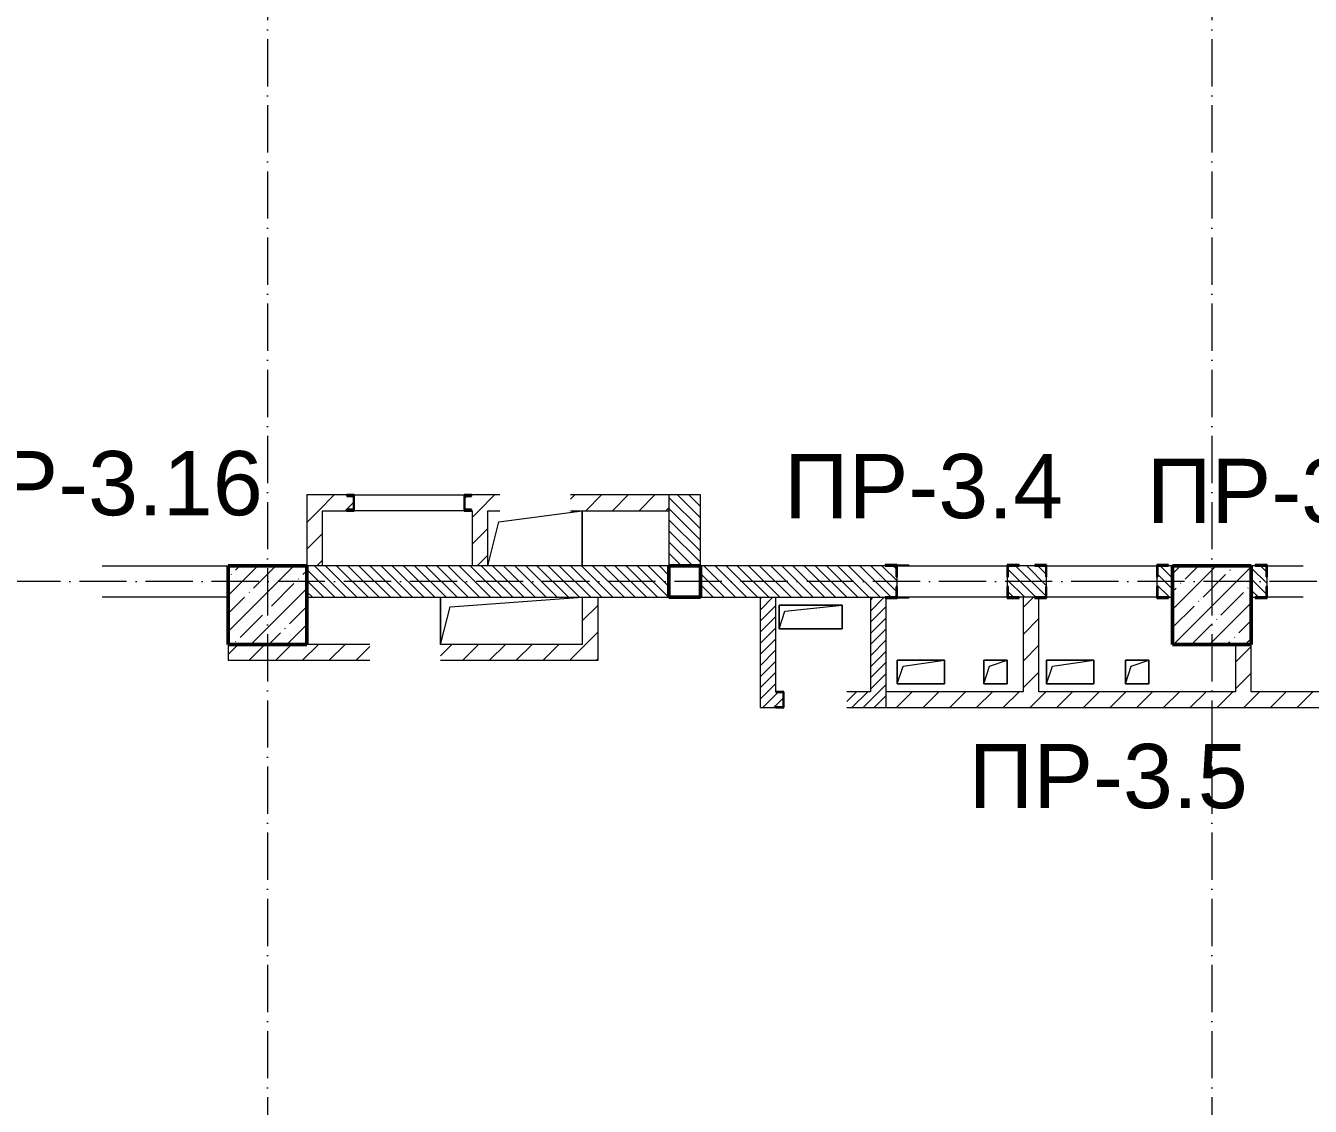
# Model space of a CAD drawing. Header units: millimetres. Extents: x -135211 to 49383, y -8033 to 228499.
# Drawn here: x -110529 to -102367, y 187679 to 194545 of the extents above; entities that cross this region are included whole.
import ezdxf

# ---------------------------------------------------------------- set-up
doc = ezdxf.new("R2010")
doc.units = ezdxf.units.MM
doc.linetypes.add('50_200_ШТРИХ_1Т_ш5_п1_п1_', pattern=[700, 500, -100, 0, -100])
for name, color, linetype, lineweight in [('1.4) перемычки', 162, 'Continuous', 30), ('A-FLOR-____-OTLN', 7, 'Continuous', 9), ('A-GENM-____-MCUT', 7, 'Continuous', 25), ('A-GENM-____-OTLN', 7, 'Continuous', 9), ('A-GENM-____-OTLN-1', 7, 'Continuous', 25), ('A-WALL-____-MCUT', 7, 'Continuous', 13), ('A-WALL-____-PATT-1', 7, 'Continuous', 9), ('A-WALL-FNSH-MCUT-1', 7, 'Continuous', 9), ('I-WALL-____-OTLN', 7, 'Continuous', 9), ('S-COLS-____-MCUT', 7, 'Continuous', 50), ('S-COLS-____-OTLN', 7, 'Continuous', 9), ('S-GRID-____-OTLN-1', 7, '50_200_ШТРИХ_1Т_ш5_п1_п1_', 9)]:
    doc.layers.add(name, color=color, linetype=linetype, lineweight=lineweight)
doc.styles.get("Standard").update_dxf_attribs({"font": 'arial.ttf'})
pattern_1 = [(135, (-129942.255, 127932.027), (-35.35534, -35.35534), [])]
pattern_2 = [(45, (-129942.25, 127932.03), (-84.85281, 84.85281), [])]
pattern_3 = [(45, (-129942.255, 127932.027), (-35.35534, 35.35534), [])]

# ---------------------------------------------------------------- blocks, each defined once
blk = doc.blocks.new('BSC_Колонна _Прямоугольная - 500х500-V13-АР1_План отверстий 3 этажа в осях 1-64_Ю-ЯЯ')
at = {"layer": 'S-COLS-____-OTLN'}
h = blk.add_hatch(dxfattribs=at)
h.set_pattern_fill('FP_20', color=256, style=0, pattern_type=2)
h.set_pattern_definition([(45, (-26950, -62931.04), (-114.04925, 114.04925), []), (45, (-26835.95, -62931.04), (-114.04925, 114.04925), [201.613, -40.323, 3.353, -36.97])])
h.paths.add_polyline_path([(-250, -250), (250, -250), (250, 250), (-250, 250)], flags=0)
at = {"layer": 'S-COLS-____-MCUT'}
for p, q in [((250, 250), (-250, 250)), ((-250, 250), (-250, -250)), ((250, -250), (250, 250)), ((-250, -250), (250, -250))]:
    blk.add_line(p, q, dxfattribs=at)
blk = doc.blocks.new('BSC_Колонна _Прямоугольная - 500х500-V51-АР1_План отверстий 3 этажа в осях 1-64_Ю-ЯЯ')
at = {"layer": 'S-COLS-____-OTLN'}
h = blk.add_hatch(dxfattribs=at)
h.set_pattern_fill('FP_59', color=256, style=0, pattern_type=2)
h.set_pattern_definition([(45, (-20950, -62931.04), (-114.04925, 114.04925), []), (45, (-20835.95, -62931.04), (-114.04925, 114.04925), [201.613, -40.323, 3.353, -36.97])])
h.paths.add_polyline_path([(-250, -250), (250, -250), (250, 250), (-250, 250)], flags=0)
at = {"layer": 'S-COLS-____-MCUT'}
for p, q in [((250, 250), (-250, 250)), ((-250, 250), (-250, -250)), ((250, -250), (250, 250)), ((-250, -250), (250, -250))]:
    blk.add_line(p, q, dxfattribs=at)
blk = doc.blocks.new('Фахверк_СКБ_Уголок - 200_3960-28268576-АР1_План отверстий 3 этажа в осях 1-64_Ю-ЯЯ')
at = {"layer": 'A-GENM-____-MCUT'}
for p, q in [((200, 156), (125, 156)), ((125, 156), (125, 81)), ((131, 81), (131, 150)), ((131, 150), (200, 150)), ((200, 150), (200, 156)), ((125, 81), (131, 81)), ((131, 19), (125, 19)), ((125, 19), (125, -56)), ((131, -50), (131, 19)), ((125, -56), (200, -56)), ((200, -50), (131, -50)), ((200, -56), (200, -50))]:
    blk.add_line(p, q, dxfattribs=at)
blk = doc.blocks.new('154_Стойка_СКБ_Уголок - СМ-2180_200-28268025-АР1_План отверстий 3 этажа в осях 1-64_Ю-ЯЯ')
at = {"layer": 'A-GENM-____-MCUT'}
for p, q in [((125, 156), (125, 81)), ((200, 156), (125, 156)), ((131, 81), (131, 150)), ((131, 150), (200, 150)), ((200, 150), (200, 156)), ((125, 81), (131, 81)), ((131, 19), (125, 19)), ((125, 19), (125, -56)), ((131, -50), (131, 19)), ((125, -56), (200, -56)), ((200, -50), (131, -50)), ((200, -56), (200, -50))]:
    blk.add_line(p, q, dxfattribs=at)
blk = doc.blocks.new('Фахверк_СКБ_Уголок - 200_3960_зеркало-28268689-АР1_План отверстий 3 этажа в осях 1-64_Ю-ЯЯ')
at = {"layer": 'A-GENM-____-MCUT'}
for p, q in [((200, 156), (125, 156)), ((125, 156), (125, 81)), ((131, 81), (131, 150)), ((131, 150), (200, 150)), ((200, 150), (200, 156)), ((125, 81), (131, 81)), ((131, 19), (125, 19)), ((125, 19), (125, -56)), ((131, -50), (131, 19)), ((125, -56), (200, -56)), ((200, -50), (131, -50)), ((200, -56), (200, -50))]:
    blk.add_line(p, q, dxfattribs=at)
blk = doc.blocks.new('Стойка_Влож_Уголок_Опорный - Уголок-28213941-АР1_План отверстий 3 этажа в осях 1-64_Ю-ЯЯ')
at = {"layer": 'A-GENM-____-OTLN'}
for p, q in [((-212, -6), (-212, 0)), ((0, 0), (0, -6)), ((-212, -75), (-212, -6)), ((-212, -6), (-206, -6)), ((-212, -75), (-206, -75)), ((-6, -6), (0, -6)), ((-6, -75), (0, -75)), ((0, -6), (0, -75))]:
    blk.add_line(p, q, dxfattribs=at)
blk = doc.blocks.new('154_Фахверк_СКБ_Швеллер - Тип_100_3960_зеркало-29769493-АР1_План отверстий 3 этажа в осях 1-64_Ю-ЯЯ')
at = {"layer": 'A-GENM-____-MCUT'}
for p, q in [((175, 50), (125, 50)), ((125, 50), (125, -50)), ((128, 47), (175, 47)), ((128, -47), (128, 47)), ((175, 47), (175, 50)), ((125, -50), (175, -50)), ((175, -47), (128, -47)), ((175, -50), (175, -47))]:
    blk.add_line(p, q, dxfattribs=at)
blk = doc.blocks.new('AR_Отверстие прямоугольное _в плите_ - AR_Отверстие прямоугольное _в плите_-30229441-АР1_План отверстий 3 этажа в осях 1-64_Ю-ЯЯ')
at = {"layer": 'A-GENM-____-OTLN'}
for p, q in [((150, 75), (-150, 75)), ((-150, 75), (-150, -75)), ((-150, -75), (-112.5, 37.5)), ((-112.5, 37.5), (150, 75)), ((150, -75), (150, 75)), ((-150, -75), (150, -75))]:
    blk.add_line(p, q, dxfattribs=at)
blk = doc.blocks.new('AR_Отверстие прямоугольное _в плите_ - AR_Отверстие прямоугольное _в плите_-30423627-АР1_План отверстий 3 этажа в осях 1-64_Ю-ЯЯ')
at = {"layer": 'A-GENM-____-OTLN'}
for p, q in [((75, 75), (-75, 75)), ((-75, 75), (-75, -75)), ((-75, -75), (-37.5, 37.5)), ((-37.5, 37.5), (75, 75)), ((75, -75), (75, 75)), ((-75, -75), (75, -75))]:
    blk.add_line(p, q, dxfattribs=at)
blk = doc.blocks.new('AR_Отверстие прямоугольное _в плите_ - AR_Отверстие прямоугольное _в плите_-V167-АР1_План отверстий 3 этажа в осях 1-64_Ю-ЯЯ')
at = {"layer": 'A-GENM-____-OTLN'}
for p, q in [((200, 75), (-200, 75)), ((-200, 75), (-200, -75)), ((-200, -75), (-162.5, 37.5)), ((-162.5, 37.5), (200, 75)), ((200, -75), (200, 75)), ((-200, -75), (200, -75))]:
    blk.add_line(p, q, dxfattribs=at)
blk = doc.blocks.new('AR_Отверстие прямоугольное _в плите_ - AR_Отверстие прямоугольное _в плите_-30552527-АР1_План отверстий 3 этажа в осях 1-64_Ю-ЯЯ')
at = {"layer": 'A-GENM-____-OTLN'}
for p, q in [((-230, 105), (300, 175)), ((300, -175), (300, 175)), ((-300, -175), (-230, 105))]:
    blk.add_line(p, q, dxfattribs=at)
blk = doc.blocks.new('AR_Отверстие прямоугольное _в плите_ - AR_Отверстие прямоугольное _в плите_-30552666-АР1_План отверстий 3 этажа в осях 1-64_Ю-ЯЯ')
at = {"layer": 'A-GENM-____-OTLN'}
for p, q in [((-450, 150), (-450, -150)), ((-450, -150), (-390, 90)), ((-390, 90), (450, 150))]:
    blk.add_line(p, q, dxfattribs=at)
blk = doc.blocks.new('154_Стойка_СКБ_Швеллер - СМ-2180_100-28318692-АР1_План отверстий 3 этажа в осях 1-64_Ю-ЯЯ')
at = {"layer": 'A-GENM-____-MCUT'}
for p, q in [((171, 50), (125, 50)), ((125, 50), (125, -50)), ((129.5, 42.4), (171, 42.4)), ((129.5, -42.4), (129.5, 42.4)), ((171, 42.4), (171, 50)), ((125, -50), (171, -50)), ((171, -42.4), (129.5, -42.4)), ((171, -50), (171, -42.4))]:
    blk.add_line(p, q, dxfattribs=at)
blk = doc.blocks.new('BSC_Колонна _Прямоугольная1 - 200х200 _металл_-35216022-АР1_План отверстий 3 этажа в осях 1-64_Ю-ЯЯ')
at = {"layer": 'S-COLS-____-MCUT'}
for p, q in [((100, 100), (-100, 100)), ((-100, 100), (-100, -100)), ((100, -100), (100, 100)), ((-100, -100), (100, -100))]:
    blk.add_line(p, q, dxfattribs=at)

msp = doc.modelspace()

# ---------------------------------------------------------------- hatches: boundary and pattern name
at = {"layer": 'A-WALL-____-PATT-1'}
h = msp.add_hatch(dxfattribs=at)
h.set_pattern_fill('FP_7', color=256, style=0, pattern_type=2)
h.set_pattern_definition(pattern_2)
h.paths.add_polyline_path([(-108742.3, 191463.1), (-108488.3, 191463.1), (-108488.3, 191470.7), (-108446.8, 191470.7), (-108446.8, 191555.5), (-108488.3, 191555.5), (-108488.3, 191563.1), (-108742.3, 191563.1)], flags=0)
h.paths.add_polyline_path([(-106442.3, 191463.1), (-106442.3, 191563.1), (-107067.3, 191563.1), (-107067.3, 191463.1), (-106979.2, 191463.1)], flags=0)
h.paths.add_polyline_path([(-107696.3, 191463.1), (-107517.3, 191463.1), (-107517.3, 191563.1), (-107696.3, 191563.1), (-107696.3, 191555.5), (-107737.8, 191555.5), (-107737.8, 191470.7), (-107696.3, 191470.7)], flags=0)
h = msp.add_hatch(dxfattribs=at)
h.set_pattern_fill('FP_9', color=256, style=0, pattern_type=2)
h.set_pattern_definition(pattern_1)
h.paths.add_polyline_path([(-106242.3, 191113.1), (-106242.3, 191563.1), (-106442.3, 191563.1), (-106442.3, 191113.1)], flags=0)
h = msp.add_hatch(dxfattribs=at)
h.set_pattern_fill('FP_7', color=256, style=0, pattern_type=2)
h.set_pattern_definition(pattern_2)
h.paths.add_polyline_path([(-108642.3, 191113.1), (-108642.3, 191463.1), (-108742.3, 191463.1), (-108742.3, 191113.1)], flags=0)
h = msp.add_hatch(dxfattribs=at)
h.set_pattern_fill('FP_7', color=256, style=0, pattern_type=2)
h.set_pattern_definition(pattern_2)
h.paths.add_polyline_path([(-107592.3, 191113.1), (-107592.3, 191463.1), (-107692.3, 191463.1), (-107692.3, 191113.1)], flags=0)
h = msp.add_hatch(dxfattribs=at)
h.set_pattern_fill('FP_9', color=256, style=0, pattern_type=2)
h.set_pattern_definition(pattern_1)
h.paths.add_polyline_path([(-103336.3, 190913.1), (-103242.3, 190913.1), (-103242.3, 191113.1), (-103336.3, 191113.1), (-103336.3, 191044.1), (-103342.3, 191044.1), (-103342.3, 190982.1), (-103336.3, 190982.1)], flags=0)
h.paths.add_polyline_path([(-106442.3, 190913.1), (-106442.3, 191113.1), (-108742.3, 191113.1), (-108742.3, 190913.1), (-106892.3, 190913.1)], flags=0)
h.paths.add_polyline_path([(-106242.3, 190913.1), (-104998.3, 190913.1), (-104998.3, 190982.1), (-104992.3, 190982.1), (-104992.3, 191044.1), (-104998.3, 191044.1), (-104998.3, 191113.1), (-106242.3, 191113.1), (-106242.3, 191044.1)], flags=0)
h.paths.add_polyline_path([(-104048.3, 190913.1), (-104048.3, 190982.1), (-104042.3, 190982.1), (-104042.3, 191044.1), (-104048.3, 191044.1), (-104048.3, 191113.1), (-104286.3, 191113.1), (-104286.3, 191044.1), (-104292.3, 191044.1), (-104292.3, 190982.1), (-104286.3, 190982.1), (-104286.3, 190913.1), (-104092.3, 190913.1)], flags=0)
h = msp.add_hatch(dxfattribs=at)
h.set_pattern_fill('FP_9', color=256, style=0, pattern_type=2)
h.set_pattern_definition(pattern_1)
h.paths.add_polyline_path([(-100742.3, 190913.1), (-100242.3, 190913.1), (-100242.3, 191113.1), (-100986.3, 191113.1), (-100986.3, 191044.1), (-100992.3, 191044.1), (-100992.3, 190982.1), (-100986.3, 190982.1), (-100986.3, 190913.1), (-100842.3, 190913.1)], flags=0)
h.paths.add_polyline_path([(-101936.3, 190913.1), (-101698.3, 190913.1), (-101698.3, 190982.1), (-101692.3, 190982.1), (-101692.3, 191044.1), (-101698.3, 191044.1), (-101698.3, 191113.1), (-101936.3, 191113.1), (-101936.3, 191044.1), (-101942.3, 191044.1), (-101942.3, 190982.1), (-101936.3, 190982.1)], flags=0)
h.paths.add_polyline_path([(-102742.3, 190913.1), (-102648.3, 190913.1), (-102648.3, 190982.1), (-102642.3, 190982.1), (-102642.3, 191044.1), (-102648.3, 191044.1), (-102648.3, 191113.1), (-102742.3, 191113.1), (-102742.3, 191019.1)], flags=0)
h = msp.add_hatch(dxfattribs=at)
h.set_pattern_fill('FP_7', color=256, style=0, pattern_type=2)
h.set_pattern_definition(pattern_2)
h.paths.add_polyline_path([(-106979.2, 190513.1), (-106892.3, 190513.1), (-106892.3, 190913.1), (-106992.3, 190913.1), (-106992.3, 190513.1)], flags=0)
h = msp.add_hatch(dxfattribs=at)
h.set_pattern_fill('FP_8', color=256, style=0, pattern_type=2)
h.set_pattern_definition(pattern_3)
h.paths.add_polyline_path([(-105762.3, 190213.1), (-105762.3, 190913.1), (-105862.3, 190913.1), (-105862.3, 190213.1)], flags=0)
h = msp.add_hatch(dxfattribs=at)
h.set_pattern_fill('FP_8', color=256, style=0, pattern_type=2)
h.set_pattern_definition(pattern_3)
h.paths.add_polyline_path([(-105062.3, 190313.1), (-105062.3, 190907.1), (-105067.3, 190907.1), (-105067.3, 190913.1), (-105162.3, 190913.1), (-105162.3, 190313.1), (-105067.3, 190313.1)], flags=0)
h = msp.add_hatch(dxfattribs=at)
h.set_pattern_fill('FP_7', color=256, style=0, pattern_type=2)
h.set_pattern_definition(pattern_2)
h.paths.add_polyline_path([(-104092.3, 190313.1), (-104092.3, 190907.1), (-104117.3, 190907.1), (-104117.3, 190913.1), (-104192.3, 190913.1), (-104192.3, 190313.1), (-104117.3, 190313.1)], flags=0)
h = msp.add_hatch(dxfattribs=at)
h.set_pattern_fill('FP_7', color=256, style=0, pattern_type=2)
h.set_pattern_definition(pattern_2)
h.paths.add_polyline_path([(-106992.3, 190513.1), (-106992.3, 190613.1), (-107892.3, 190613.1), (-107892.3, 190513.1), (-107863, 190513.1)], flags=0)
h.paths.add_polyline_path([(-108342.3, 190513.1), (-108342.3, 190613.1), (-109242.3, 190613.1), (-109242.3, 190513.1), (-108742.3, 190513.1)], flags=0)
h = msp.add_hatch(dxfattribs=at)
h.set_pattern_fill('FP_7', color=256, style=0, pattern_type=2)
h.set_pattern_definition(pattern_2)
h.paths.add_polyline_path([(-102742.3, 190313.1), (-102742.3, 190613.1), (-102842.3, 190613.1), (-102842.3, 190313.1)], flags=0)
h = msp.add_hatch(dxfattribs=at)
h.set_pattern_fill('FP_8', color=256, style=0, pattern_type=2)
h.set_pattern_definition(pattern_3)
h.paths.add_polyline_path([(-105312.3, 190213.1), (-105062.3, 190213.1), (-105062.3, 190313.1), (-105312.3, 190313.1), (-105312.3, 190288.1)], flags=0)
h.paths.add_polyline_path([(-105744.3, 190216.1), (-105715.3, 190216.1), (-105715.3, 190310.1), (-105762.3, 190310.1), (-105762.3, 190216.1)], flags=0)
h = msp.add_hatch(dxfattribs=at)
h.set_pattern_fill('FP_7', color=256, style=0, pattern_type=2)
h.set_pattern_definition(pattern_2)
h.paths.add_polyline_path([(-99742.3, 190213.1), (-99742.3, 190313.1), (-100242.3, 190313.1), (-100242.3, 190213.1), (-99909.4, 190213.1)], flags=0)
h.paths.add_polyline_path([(-100692.3, 190213.1), (-100692.3, 190313.1), (-105062.3, 190313.1), (-105062.3, 190213.1), (-101676.9, 190213.1)], flags=0)

# ---------------------------------------------------------------- linework, layer by layer
at = {"layer": 'A-FLOR-____-OTLN'}
for p, q in [((-106992.3, 191463.1), (-106992.3, 191113.1)), ((-107892.3, 190613.1), (-107892.3, 190913.1)), ((-105742.3, 190863.1), (-105342.3, 190863.1)), ((-105742.3, 190713.1), (-105742.3, 190863.1)), ((-105342.3, 190863.1), (-105342.3, 190713.1)), ((-105342.3, 190713.1), (-105742.3, 190713.1)), ((-104992.3, 190513.1), (-104692.3, 190513.1)), ((-104992.3, 190363.1), (-104992.3, 190513.1)), ((-104692.3, 190513.1), (-104692.3, 190363.1)), ((-104442.3, 190513.1), (-104292.3, 190513.1)), ((-104442.3, 190363.1), (-104442.3, 190513.1)), ((-104292.3, 190513.1), (-104292.3, 190363.1)), ((-104042.3, 190513.1), (-103742.3, 190513.1)), ((-104042.3, 190363.1), (-104042.3, 190513.1)), ((-103742.3, 190513.1), (-103742.3, 190363.1)), ((-103542.3, 190513.1), (-103392.3, 190513.1)), ((-103542.3, 190363.1), (-103542.3, 190513.1)), ((-103392.3, 190513.1), (-103392.3, 190363.1)), ((-104692.3, 190363.1), (-104992.3, 190363.1)), ((-104292.3, 190363.1), (-104442.3, 190363.1)), ((-103742.3, 190363.1), (-104042.3, 190363.1)), ((-103392.3, 190363.1), (-103542.3, 190363.1))]:
    msp.add_line(p, q, dxfattribs=at)
at = {"layer": 'A-WALL-____-MCUT'}
for p, q in [((-106242.3, 191563.1), (-106442.3, 191563.1)), ((-106442.3, 191563.1), (-106442.3, 191113.1)), ((-106242.3, 191113.1), (-106242.3, 191563.1)), ((-106442.3, 191113.1), (-108742.3, 191113.1)), ((-105067.3, 191113.1), (-106242.3, 191113.1)), ((-104117.3, 191113.1), (-104217.3, 191113.1)), ((-103242.3, 191113.1), (-103267.3, 191113.1)), ((-102717.3, 191113.1), (-102742.3, 191113.1)), ((-104992.3, 190982.1), (-104992.3, 191044.1)), ((-104292.3, 191044.1), (-104292.3, 190982.1)), ((-104042.3, 190982.1), (-104042.3, 191044.1)), ((-103342.3, 191044.1), (-103342.3, 190982.1)), ((-102642.3, 190982.1), (-102642.3, 191044.1)), ((-108742.3, 190913.1), (-106442.3, 190913.1)), ((-106242.3, 190913.1), (-105067.3, 190913.1)), ((-104117.3, 190913.1), (-104217.3, 190913.1)), ((-103267.3, 190913.1), (-103242.3, 190913.1)), ((-102742.3, 190913.1), (-102717.3, 190913.1))]:
    msp.add_line(p, q, dxfattribs=at)
at = {"layer": 'A-WALL-FNSH-MCUT-1'}
for p, q in [((-108488.3, 191563.1), (-108742.3, 191563.1)), ((-108742.3, 191563.1), (-108742.3, 191113.1)), ((-107517.3, 191563.1), (-107696.3, 191563.1)), ((-106442.3, 191563.1), (-107067.3, 191563.1)), ((-106442.3, 191563.1), (-106442.3, 191563.1)), ((-108642.3, 191463.1), (-108488.3, 191463.1)), ((-108642.3, 191113.1), (-108642.3, 191463.1)), ((-107696.3, 191463.1), (-107692.3, 191463.1)), ((-107692.3, 191463.1), (-107692.3, 191113.1)), ((-107592.3, 191113.1), (-107592.3, 191463.1)), ((-107592.3, 191463.1), (-107517.3, 191463.1)), ((-107067.3, 191463.1), (-106442.3, 191463.1)), ((-106992.3, 190913.1), (-106992.3, 190613.1)), ((-106892.3, 190513.1), (-106892.3, 190913.1)), ((-105862.3, 190913.1), (-105862.3, 190213.1)), ((-105762.3, 190313.1), (-105762.3, 190913.1)), ((-105162.3, 190913.1), (-105162.3, 190313.1)), ((-105062.3, 190213.1), (-105062.3, 190907.1)), ((-104192.3, 190913.1), (-104192.3, 190313.1)), ((-104092.3, 190313.1), (-104092.3, 190907.1)), ((-109242.3, 190613.1), (-109242.3, 190513.1)), ((-108342.3, 190613.1), (-108742.3, 190613.1)), ((-106992.3, 190613.1), (-107892.3, 190613.1)), ((-102842.3, 190613.1), (-102842.3, 190313.1)), ((-102742.3, 190313.1), (-102742.3, 190613.1)), ((-109242.3, 190513.1), (-108342.3, 190513.1)), ((-107892.3, 190513.1), (-106892.3, 190513.1)), ((-105162.3, 190313.1), (-105312.3, 190313.1)), ((-104192.3, 190313.1), (-105062.3, 190313.1)), ((-102842.3, 190313.1), (-104092.3, 190313.1)), ((-101842.3, 190313.1), (-102742.3, 190313.1)), ((-105862.3, 190213.1), (-105762.3, 190213.1)), ((-105312.3, 190213.1), (-100692.3, 190213.1))]:
    msp.add_line(p, q, dxfattribs=at)
at = {"layer": 'I-WALL-____-OTLN'}
for p, q in [((-108442.3, 191563.1), (-107742.3, 191563.1)), ((-107742.3, 191463.1), (-108442.3, 191463.1)), ((-110042.3, 191113.1), (-109242.3, 191113.1)), ((-104992.3, 191113.1), (-104292.3, 191113.1)), ((-104042.3, 191113.1), (-103342.3, 191113.1)), ((-102642.3, 191113.1), (-102412.3, 191113.1)), ((-109242.3, 190913.1), (-110042.3, 190913.1)), ((-104292.3, 190913.1), (-104992.3, 190913.1)), ((-103342.3, 190913.1), (-104042.3, 190913.1)), ((-102412.3, 190913.1), (-102642.3, 190913.1))]:
    msp.add_line(p, q, dxfattribs=at)
at = {"layer": 'S-GRID-____-OTLN-1', "color": 251, "ltscale": 0.6, "true_color": 0x636466}
for p, q in [((-108992.3, 218824.9), (-108992.3, 180823.6)), ((-102992.3, 218824.9), (-102992.3, 180823.6)), ((-25867.8, 191013.1), (-134611, 191013.1))]:
    msp.add_line(p, q, dxfattribs=at)

# ---------------------------------------------------------------- block references
at = {"layer": 'A-GENM-____-OTLN'}
for name, p in [('AR_Отверстие прямоугольное _в плите_ - AR_Отверстие прямоугольное _в плите_-30552527-АР1_План отверстий 3 этажа в осях 1-64_Ю-ЯЯ', (-107292.3, 191288.1)), ('AR_Отверстие прямоугольное _в плите_ - AR_Отверстие прямоугольное _в плите_-30552666-АР1_План отверстий 3 этажа в осях 1-64_Ю-ЯЯ', (-107442.3, 190763.1)), ('AR_Отверстие прямоугольное _в плите_ - AR_Отверстие прямоугольное _в плите_-V167-АР1_План отверстий 3 этажа в осях 1-64_Ю-ЯЯ', (-105542.3, 190788.1)), ('AR_Отверстие прямоугольное _в плите_ - AR_Отверстие прямоугольное _в плите_-30229441-АР1_План отверстий 3 этажа в осях 1-64_Ю-ЯЯ', (-104842.3, 190438.1)), ('AR_Отверстие прямоугольное _в плите_ - AR_Отверстие прямоугольное _в плите_-30423627-АР1_План отверстий 3 этажа в осях 1-64_Ю-ЯЯ', (-104367.3, 190438.1)), ('AR_Отверстие прямоугольное _в плите_ - AR_Отверстие прямоугольное _в плите_-30229441-АР1_План отверстий 3 этажа в осях 1-64_Ю-ЯЯ', (-103892.3, 190438.1)), ('AR_Отверстие прямоугольное _в плите_ - AR_Отверстие прямоугольное _в плите_-30423627-АР1_План отверстий 3 этажа в осях 1-64_Ю-ЯЯ', (-103467.3, 190438.1))]:
    msp.add_blockref(name, p, dxfattribs=at)
at = {"layer": 'A-GENM-____-OTLN', "rotation": 89.99999999999955}
msp.add_blockref('Стойка_Влож_Уголок_Опорный - Уголок-28213941-АР1_План отверстий 3 этажа в осях 1-64_Ю-ЯЯ', (-104992.3, 191119.1), dxfattribs=at)
at = {"layer": 'A-GENM-____-OTLN-1', "rotation": 180}
for name, p in [('154_Стойка_СКБ_Швеллер - СМ-2180_100-28318692-АР1_План отверстий 3 этажа в осях 1-64_Ю-ЯЯ', (-108317.3, 191513.1)), ('154_Стойка_СКБ_Уголок - СМ-2180_200-28268025-АР1_План отверстий 3 этажа в осях 1-64_Ю-ЯЯ', (-104867.3, 191063.1)), ('Фахверк_СКБ_Уголок - 200_3960-28268576-АР1_План отверстий 3 этажа в осях 1-64_Ю-ЯЯ', (-103917.3, 191063.1)), ('Фахверк_СКБ_Уголок - 200_3960_зеркало-28268689-АР1_План отверстий 3 этажа в осях 1-64_Ю-ЯЯ', (-102517.3, 191063.1)), ('154_Фахверк_СКБ_Швеллер - Тип_100_3960_зеркало-29769493-АР1_План отверстий 3 этажа в осях 1-64_Ю-ЯЯ', (-105587.3, 190263.1))]:
    msp.add_blockref(name, p, dxfattribs=at)
at = {"layer": 'A-GENM-____-OTLN-1'}
for name, p in [('154_Стойка_СКБ_Швеллер - СМ-2180_100-28318692-АР1_План отверстий 3 этажа в осях 1-64_Ю-ЯЯ', (-107867.3, 191513.1)), ('Фахверк_СКБ_Уголок - 200_3960_зеркало-28268689-АР1_План отверстий 3 этажа в осях 1-64_Ю-ЯЯ', (-104417.3, 190963.1)), ('Фахверк_СКБ_Уголок - 200_3960_зеркало-28268689-АР1_План отверстий 3 этажа в осях 1-64_Ю-ЯЯ', (-103467.3, 190963.1))]:
    msp.add_blockref(name, p, dxfattribs=at)
at = {"layer": 'S-COLS-____-OTLN'}
for name, p in [('BSC_Колонна _Прямоугольная - 500х500-V51-АР1_План отверстий 3 этажа в осях 1-64_Ю-ЯЯ', (-108992.3, 190863.1)), ('BSC_Колонна _Прямоугольная - 500х500-V13-АР1_План отверстий 3 этажа в осях 1-64_Ю-ЯЯ', (-102992.3, 190863.1))]:
    msp.add_blockref(name, p, dxfattribs=at)
at = {"layer": 'S-COLS-____-OTLN', "rotation": 270.0000000000001}
msp.add_blockref('BSC_Колонна _Прямоугольная1 - 200х200 _металл_-35216022-АР1_План отверстий 3 этажа в осях 1-64_Ю-ЯЯ', (-106342.3, 191013.1), dxfattribs=at)

# ---------------------------------------------------------------- texts
at = {"layer": '1.4) перемычки'}
for s, p in [('ПР-3.16', (-111112.3, 191434.2)), ('ПР-3.4', (-105711, 191415.7)), ('ПР-3.5', (-103405.5, 191384.8)), ('ПР-3.5', (-104537.7, 189573.5))]:
    msp.add_text(s, height=408.24, dxfattribs=at).set_placement(p)

doc.saveas('drawing.dxf')
